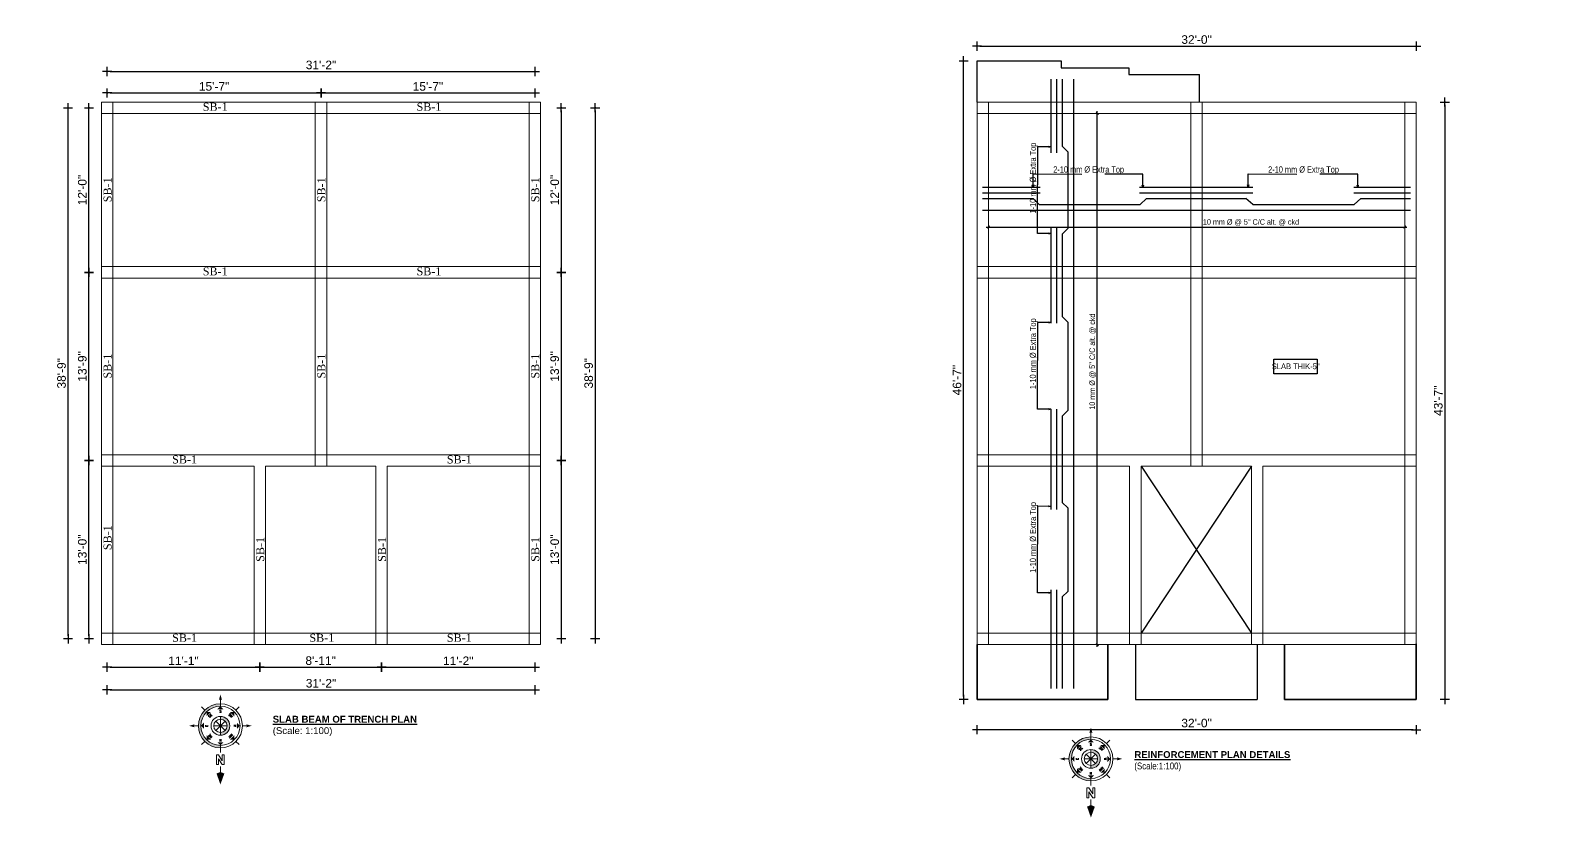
# Model space of a CAD drawing. Header units: inches. Extents: x -4010 to 92088, y -38563 to -1318.
# Drawn here: x 86336 to 87667, y -33556 to -32867 of the extents above; entities that cross this region are included whole.
import ezdxf
from ezdxf.enums import TextEntityAlignment as Align

# ---------------------------------------------------------------- set-up
doc = ezdxf.new("R2010")
doc.units = ezdxf.units.IN
doc.header["$MEASUREMENT"] = 0
doc.header["$PDMODE"] = 99
for name, color, linetype in [('CAPTION', 7, 'Continuous'), ('Rod', 1, 'Continuous'), ('TEX', 7, 'Continuous'), ('wall', 3, 'Continuous')]:
    doc.layers.add(name, color=color, linetype=linetype)
for name, color, linetype, lineweight in [('DIM', 7, 'Continuous', 15), ('R0D', 1, 'Continuous', 35), ('Slab Line', 5, 'Continuous', 30), ('VER', 2, 'Continuous', 20), ('WIN.', 4, 'Continuous', 13)]:
    doc.layers.add(name, color=color, linetype=linetype, lineweight=lineweight)
doc.styles.add('ARIAL', font='arial.ttf')
doc.styles.add('CAPTION', font='GOTHIC.TTF', dxfattribs={"height": 100})
doc.styles.add('ROMANS', font='romans')
doc.styles.get("Standard").update_dxf_attribs({"font": 'ARIALN.TTF'})
doc.dimstyles.new('3-8', dxfattribs={"dimscale": 1.25, "dimtxt": 6, "dimasz": 2, "dimexe": 0.18, "dimexo": 6, "dimgap": 0, "dimtad": 0, "dimdec": 0, "dimzin": 3, "dimdsep": 46, "dimlunit": 3, "dimtxsty": 'ARIAL', "dimblk": 'DD', "dimcen": 1, "dimse1": 1, "dimse2": 1, "dimclrd": 256, "dimclrt": 256, "dimadec": 0, "dimazin": 0, "dimtfac": 0.5, "dimtdec": 0, "dimtmove": 2, "dimatfit": 0, "dimfxl": 0.18, "dimtvp": 0.75, "dimfrac": 1, "dimtolj": 1, "dimtzin": 0, "dimarcsym": 0})
doc.dimstyles.new('_30', dxfattribs={"dimscale": 0.4, "dimtxt": 7, "dimasz": 5, "dimexe": 6, "dimexo": 2, "dimgap": 2, "dimtad": 1, "dimdec": 0, "dimzin": 3, "dimdsep": 46, "dimlunit": 3, "dimtxsty": 'Standard', "dimblk": 'OBLIQUE', "dimcen": 0, "dimdle": 5, "dimclrt": 7, "dimazin": 0, "dimtfac": 0.0375, "dimtdec": 0, "dimtofl": 0, "dimtmove": 0, "dimatfit": 3, "dimldrblk": 'OPEN30', "dimfxl": 6, "dimtvp": 0.8, "dimtolj": 1, "dimtzin": 0, "dimlwe": -1, "dimarcsym": 0})

# ---------------------------------------------------------------- blocks, each defined once
blk = doc.blocks.new('DD')
for p, q in [((-1.6, 0), (1.6, 0)), ((0, 1.6), (0, -1.6))]:
    blk.add_line(p, q)
at = {"const_width": 0.3}
blk.add_lwpolyline([(-0.15, 0, 1), (0.15, 0, 1)], format="xyb", close=True, dxfattribs=at)
blk = doc.blocks.new('*D1281')
at = {"layer": 'Defpoints', "color": 0}
for p in [(91569.9, -32871.4), (72377.3, -33015.4), (91610.9, -33015.4)]:
    blk.add_point(p, dxfattribs=at)
at = {"layer": 'Rod', "lineweight": -2}
blk.add_line((91610.9, -32873.9), (91610.9, -33012.9), dxfattribs=at)
at = {"layer": 'Rod', "lineweight": -2, "xscale": 2.5, "yscale": 2.5, "zscale": 2.5}
for p, rotation in [((91610.9, -32871.4), 90), ((91610.9, -33015.4), 270)]:
    blk.add_blockref('DD', p, dxfattribs=dict(at, rotation=rotation))
at = {"layer": 'Rod', "insert": (91605.1, -32943.4), "char_height": 7.5, "attachment_point": 5, "rotation": 90, "style": 'ARIAL'}
blk.add_mtext('\\A1;12\'-0"', dxfattribs=at)
blk = doc.blocks.new('_Oblique')
at = {"color": 0, "linetype": 'ByBlock', "lineweight": -2}
blk.add_line((-0.5, -0.5), (0.5, 0.5), dxfattribs=at)
blk = doc.blocks.new('_Open30')
at = {"color": 0, "linetype": 'ByBlock', "lineweight": -2}
for p, q in [((-1, 0.27), (0, 0)), ((0, 0), (-1, -0.27)), ((0, 0), (-1, 0))]:
    blk.add_line(p, q, dxfattribs=at)
blk = doc.blocks.new('*D1217')
at = {"layer": 'Defpoints', "color": 0}
for p in [(87262.8, -32940), (87269.5, -32940), (87257.2, -33404.6)]:
    blk.add_point(p, dxfattribs=at)
at = {"layer": 'DIM', "color": 0}
for p, q in [((87263.6, -32940), (87271.9, -32940)), ((87258, -33404.6), (87271.9, -33404.6))]:
    blk.add_line(p, q, dxfattribs=at)
at = {"layer": 'DIM', "color": 0, "lineweight": -2}
blk.add_line((87269.5, -33406.6), (87269.5, -32938), dxfattribs=at)
at = {"layer": 'DIM', "color": 0, "lineweight": -2, "xscale": 2, "yscale": 2, "zscale": 2}
for p, rotation in [((87269.5, -32940), 90), ((87269.5, -33404.6), 270)]:
    blk.add_blockref('_Oblique', p, dxfattribs=dict(at, rotation=rotation))
at = {"layer": 'DIM', "color": 7, "insert": (87265.5, -33157.1), "char_height": 2.8, "attachment_point": 5, "rotation": 90}
blk.add_mtext("\\A1;{\\H1.714x;10 mm %%C @ 5'' C/C alt. @ ckd}", dxfattribs=at)
blk = doc.blocks.new('*D1218')
at = {"layer": 'Defpoints', "color": 0}
for p in [(87174.3, -33031.2), (87538.3, -33031.5), (87538.3, -33039.4)]:
    blk.add_point(p, dxfattribs=at)
at = {"layer": 'DIM', "color": 0, "lineweight": -2}
blk.add_line((87172.3, -33039.4), (87540.3, -33039.4), dxfattribs=at)
at = {"layer": 'DIM', "color": 0}
for p, q in [((87174.3, -33032), (87174.3, -33041.8)), ((87538.3, -33032.3), (87538.3, -33041.8))]:
    blk.add_line(p, q, dxfattribs=at)
at = {"layer": 'DIM', "color": 0, "lineweight": -2, "xscale": 2, "yscale": 2, "zscale": 2, "rotation": 180}
blk.add_blockref('_Oblique', (87174.3, -33039.4), dxfattribs=at)
at = {"layer": 'DIM', "color": 0, "lineweight": -2, "xscale": 2, "yscale": 2, "zscale": 2}
blk.add_blockref('_Oblique', (87538.3, -33039.4), dxfattribs=at)
at = {"layer": 'DIM', "color": 7, "insert": (87403.9, -33035.4), "char_height": 2.8, "attachment_point": 5}
blk.add_mtext("\\A1;{\\H1.714x;10 mm %%C @ 5'' C/C alt. @ ckd}", dxfattribs=at)
blk = doc.blocks.new('*D1226')
at = {"layer": 'Defpoints', "color": 0}
for p in [(86403.6, -33373.6), (86537, -33373.6), (86537, -33424.4)]:
    blk.add_point(p, dxfattribs=at)
at = {"layer": 'Rod', "lineweight": -2}
blk.add_line((86406.1, -33424.4), (86534.5, -33424.4), dxfattribs=at)
at = {"layer": 'Rod', "lineweight": -2, "xscale": 2.5, "yscale": 2.5, "zscale": 2.5, "rotation": 180}
blk.add_blockref('DD', (86403.6, -33424.4), dxfattribs=at)
at = {"layer": 'Rod', "lineweight": -2, "xscale": 2.5, "yscale": 2.5, "zscale": 2.5}
blk.add_blockref('DD', (86537, -33424.4), dxfattribs=at)
at = {"layer": 'Rod', "insert": (86470.3, -33418.8), "char_height": 7.5, "attachment_point": 5, "style": 'ARIAL'}
blk.add_mtext('\\A1;11\'-1"', dxfattribs=at)
blk = doc.blocks.new('*D1227')
at = {"layer": 'Defpoints', "color": 0}
for p in [(86537, -33373.6), (86643.6, -33373.6), (86643.6, -33424.4)]:
    blk.add_point(p, dxfattribs=at)
at = {"layer": 'Rod', "lineweight": -2}
blk.add_line((86539.5, -33424.4), (86641.1, -33424.4), dxfattribs=at)
at = {"layer": 'Rod', "lineweight": -2, "xscale": 2.5, "yscale": 2.5, "zscale": 2.5, "rotation": 180}
blk.add_blockref('DD', (86537, -33424.4), dxfattribs=at)
at = {"layer": 'Rod', "lineweight": -2, "xscale": 2.5, "yscale": 2.5, "zscale": 2.5}
blk.add_blockref('DD', (86643.6, -33424.4), dxfattribs=at)
at = {"layer": 'Rod', "insert": (86590.3, -33418.7), "char_height": 7.5, "attachment_point": 5, "style": 'ARIAL'}
blk.add_mtext('\\A1;8\'-11"', dxfattribs=at)
blk = doc.blocks.new('*D1228')
at = {"layer": 'Defpoints', "color": 0}
for p in [(86643.6, -33373.6), (86777.6, -33373.6), (86777.6, -33424.4)]:
    blk.add_point(p, dxfattribs=at)
at = {"layer": 'Rod', "lineweight": -2}
blk.add_line((86646.1, -33424.4), (86775.1, -33424.4), dxfattribs=at)
at = {"layer": 'Rod', "lineweight": -2, "xscale": 2.5, "yscale": 2.5, "zscale": 2.5, "rotation": 180}
blk.add_blockref('DD', (86643.6, -33424.4), dxfattribs=at)
at = {"layer": 'Rod', "lineweight": -2, "xscale": 2.5, "yscale": 2.5, "zscale": 2.5}
blk.add_blockref('DD', (86777.6, -33424.4), dxfattribs=at)
at = {"layer": 'Rod', "insert": (86710.6, -33418.8), "char_height": 7.5, "attachment_point": 5, "style": 'ARIAL'}
blk.add_mtext('\\A1;11\'-2"', dxfattribs=at)
blk = doc.blocks.new('*D1229')
at = {"layer": 'Defpoints', "color": 0}
for p in [(86403.6, -33373.6), (86777.6, -33373.6), (86777.6, -33444.2)]:
    blk.add_point(p, dxfattribs=at)
at = {"layer": 'Rod', "lineweight": -2}
blk.add_line((86406.1, -33444.2), (86775.1, -33444.2), dxfattribs=at)
at = {"layer": 'Rod', "lineweight": -2, "xscale": 2.5, "yscale": 2.5, "zscale": 2.5, "rotation": 180}
blk.add_blockref('DD', (86403.6, -33444.2), dxfattribs=at)
at = {"layer": 'Rod', "lineweight": -2, "xscale": 2.5, "yscale": 2.5, "zscale": 2.5}
blk.add_blockref('DD', (86777.6, -33444.2), dxfattribs=at)
at = {"layer": 'Rod', "insert": (86590.6, -33438.5), "char_height": 7.5, "attachment_point": 5, "style": 'ARIAL'}
blk.add_mtext('\\A1;31\'-2"', dxfattribs=at)
blk = doc.blocks.new('*D1234')
at = {"layer": 'Defpoints', "color": 0}
for p in [(86751.6, -32935), (86751.6, -33079), (86800.7, -33079)]:
    blk.add_point(p, dxfattribs=at)
at = {"layer": 'Rod', "lineweight": -2}
blk.add_line((86800.7, -32937.5), (86800.7, -33076.5), dxfattribs=at)
at = {"layer": 'Rod', "lineweight": -2, "xscale": 2.5, "yscale": 2.5, "zscale": 2.5}
for p, rotation in [((86800.7, -32935), 90), ((86800.7, -33079), 270)]:
    blk.add_blockref('DD', p, dxfattribs=dict(at, rotation=rotation))
at = {"layer": 'Rod', "insert": (86795, -33007), "char_height": 7.5, "attachment_point": 5, "rotation": 90, "style": 'ARIAL'}
blk.add_mtext('\\A1;12\'-0"', dxfattribs=at)
blk = doc.blocks.new('*D1235')
at = {"layer": 'Defpoints', "color": 0}
for p in [(86751.6, -33079), (86751.6, -33243.6), (86800.7, -33243.6)]:
    blk.add_point(p, dxfattribs=at)
at = {"layer": 'Rod', "lineweight": -2}
blk.add_line((86800.7, -33081.5), (86800.7, -33241.1), dxfattribs=at)
at = {"layer": 'Rod', "lineweight": -2, "xscale": 2.5, "yscale": 2.5, "zscale": 2.5}
for p, rotation in [((86800.7, -33079), 90), ((86800.7, -33243.6), 270)]:
    blk.add_blockref('DD', p, dxfattribs=dict(at, rotation=rotation))
at = {"layer": 'Rod', "insert": (86795, -33161.3), "char_height": 7.5, "attachment_point": 5, "rotation": 90, "style": 'ARIAL'}
blk.add_mtext('\\A1;13\'-9"', dxfattribs=at)
blk = doc.blocks.new('*D1236')
at = {"layer": 'Defpoints', "color": 0}
for p in [(86751.6, -33243.6), (86751.6, -33399.6), (86800.7, -33399.6)]:
    blk.add_point(p, dxfattribs=at)
at = {"layer": 'Rod', "lineweight": -2}
blk.add_line((86800.7, -33246.1), (86800.7, -33397.1), dxfattribs=at)
at = {"layer": 'Rod', "lineweight": -2, "xscale": 2.5, "yscale": 2.5, "zscale": 2.5}
for p, rotation in [((86800.7, -33243.6), 90), ((86800.7, -33399.6), 270)]:
    blk.add_blockref('DD', p, dxfattribs=dict(at, rotation=rotation))
at = {"layer": 'Rod', "insert": (86795, -33321.6), "char_height": 7.5, "attachment_point": 5, "rotation": 90, "style": 'ARIAL'}
blk.add_mtext('\\A1;13\'-0"', dxfattribs=at)
blk = doc.blocks.new('*D1237')
at = {"layer": 'Defpoints', "color": 0}
for p in [(86751.6, -32935), (86751.6, -33399.6), (86830.4, -33399.6)]:
    blk.add_point(p, dxfattribs=at)
at = {"layer": 'Rod', "lineweight": -2}
blk.add_line((86830.4, -32937.5), (86830.4, -33397.1), dxfattribs=at)
at = {"layer": 'Rod', "lineweight": -2, "xscale": 2.5, "yscale": 2.5, "zscale": 2.5}
for p, rotation in [((86830.4, -32935), 90), ((86830.4, -33399.6), 270)]:
    blk.add_blockref('DD', p, dxfattribs=dict(at, rotation=rotation))
at = {"layer": 'Rod', "insert": (86824.7, -33167.3), "char_height": 7.5, "attachment_point": 5, "rotation": 90, "style": 'ARIAL'}
blk.add_mtext('\\A1;38\'-9"', dxfattribs=at)
blk = doc.blocks.new('*D1241')
at = {"layer": 'Defpoints', "color": 0}
for p in [(86590.6, -32922.1), (86403.6, -32961), (86590.6, -32961)]:
    blk.add_point(p, dxfattribs=at)
at = {"layer": 'Rod', "lineweight": -2}
blk.add_line((86406.1, -32922.1), (86588.1, -32922.1), dxfattribs=at)
at = {"layer": 'Rod', "lineweight": -2, "xscale": 2.5, "yscale": 2.5, "zscale": 2.5, "rotation": 180}
blk.add_blockref('DD', (86403.6, -32922.1), dxfattribs=at)
at = {"layer": 'Rod', "lineweight": -2, "xscale": 2.5, "yscale": 2.5, "zscale": 2.5}
blk.add_blockref('DD', (86590.6, -32922.1), dxfattribs=at)
at = {"layer": 'Rod', "insert": (86497.1, -32916.4), "char_height": 7.5, "attachment_point": 5, "style": 'ARIAL'}
blk.add_mtext('\\A1;15\'-7"', dxfattribs=at)
blk = doc.blocks.new('*D1242')
at = {"layer": 'Defpoints', "color": 0}
for p in [(86777.6, -32922.1), (86590.6, -32961), (86777.6, -32961)]:
    blk.add_point(p, dxfattribs=at)
at = {"layer": 'Rod', "lineweight": -2}
blk.add_line((86593.1, -32922.1), (86775.1, -32922.1), dxfattribs=at)
at = {"layer": 'Rod', "lineweight": -2, "xscale": 2.5, "yscale": 2.5, "zscale": 2.5, "rotation": 180}
blk.add_blockref('DD', (86590.6, -32922.1), dxfattribs=at)
at = {"layer": 'Rod', "lineweight": -2, "xscale": 2.5, "yscale": 2.5, "zscale": 2.5}
blk.add_blockref('DD', (86777.6, -32922.1), dxfattribs=at)
at = {"layer": 'Rod', "insert": (86684.1, -32916.4), "char_height": 7.5, "attachment_point": 5, "style": 'ARIAL'}
blk.add_mtext('\\A1;15\'-7"', dxfattribs=at)
blk = doc.blocks.new('*D1243')
at = {"layer": 'Defpoints', "color": 0}
for p in [(86777.6, -32903.3), (86403.6, -32961), (86777.6, -32961)]:
    blk.add_point(p, dxfattribs=at)
at = {"layer": 'Rod', "lineweight": -2}
blk.add_line((86406.1, -32903.3), (86775.1, -32903.3), dxfattribs=at)
at = {"layer": 'Rod', "lineweight": -2, "xscale": 2.5, "yscale": 2.5, "zscale": 2.5, "rotation": 180}
blk.add_blockref('DD', (86403.6, -32903.3), dxfattribs=at)
at = {"layer": 'Rod', "lineweight": -2, "xscale": 2.5, "yscale": 2.5, "zscale": 2.5}
blk.add_blockref('DD', (86777.6, -32903.3), dxfattribs=at)
at = {"layer": 'Rod', "insert": (86590.6, -32897.6), "char_height": 7.5, "attachment_point": 5, "style": 'ARIAL'}
blk.add_mtext('\\A1;31\'-2"', dxfattribs=at)
blk = doc.blocks.new('*D1248')
at = {"layer": 'Defpoints', "color": 0}
for p in [(86387.7, -33243.6), (86429.6, -33243.6), (86429.6, -33399.6)]:
    blk.add_point(p, dxfattribs=at)
at = {"layer": 'Rod', "lineweight": -2}
blk.add_line((86387.7, -33397.1), (86387.7, -33246.1), dxfattribs=at)
at = {"layer": 'Rod', "lineweight": -2, "xscale": 2.5, "yscale": 2.5, "zscale": 2.5}
for p, rotation in [((86387.7, -33243.6), 90), ((86387.7, -33399.6), 270)]:
    blk.add_blockref('DD', p, dxfattribs=dict(at, rotation=rotation))
at = {"layer": 'Rod', "insert": (86381.9, -33321.6), "char_height": 7.5, "attachment_point": 5, "rotation": 90, "style": 'ARIAL'}
blk.add_mtext('\\A1;13\'-0"', dxfattribs=at)
blk = doc.blocks.new('*D1249')
at = {"layer": 'Defpoints', "color": 0}
for p in [(86387.7, -33079), (86429.6, -33079), (86429.6, -33243.6)]:
    blk.add_point(p, dxfattribs=at)
at = {"layer": 'Rod', "lineweight": -2}
blk.add_line((86387.7, -33241.1), (86387.7, -33081.5), dxfattribs=at)
at = {"layer": 'Rod', "lineweight": -2, "xscale": 2.5, "yscale": 2.5, "zscale": 2.5}
for p, rotation in [((86387.7, -33079), 90), ((86387.7, -33243.6), 270)]:
    blk.add_blockref('DD', p, dxfattribs=dict(at, rotation=rotation))
at = {"layer": 'Rod', "insert": (86381.9, -33161.3), "char_height": 7.5, "attachment_point": 5, "rotation": 90, "style": 'ARIAL'}
blk.add_mtext('\\A1;13\'-9"', dxfattribs=at)
blk = doc.blocks.new('*D1250')
at = {"layer": 'Defpoints', "color": 0}
for p in [(86387.7, -32935), (86429.6, -32935), (86429.6, -33079)]:
    blk.add_point(p, dxfattribs=at)
at = {"layer": 'Rod', "lineweight": -2}
blk.add_line((86387.7, -33076.5), (86387.7, -32937.5), dxfattribs=at)
at = {"layer": 'Rod', "lineweight": -2, "xscale": 2.5, "yscale": 2.5, "zscale": 2.5}
for p, rotation in [((86387.7, -32935), 90), ((86387.7, -33079), 270)]:
    blk.add_blockref('DD', p, dxfattribs=dict(at, rotation=rotation))
at = {"layer": 'Rod', "insert": (86381.9, -33007), "char_height": 7.5, "attachment_point": 5, "rotation": 90, "style": 'ARIAL'}
blk.add_mtext('\\A1;12\'-0"', dxfattribs=at)
blk = doc.blocks.new('*D1251')
at = {"layer": 'Defpoints', "color": 0}
for p in [(86369.4, -32935), (86429.6, -32935), (86429.6, -33399.6)]:
    blk.add_point(p, dxfattribs=at)
at = {"layer": 'Rod', "lineweight": -2}
blk.add_line((86369.4, -33397.1), (86369.4, -32937.5), dxfattribs=at)
at = {"layer": 'Rod', "lineweight": -2, "xscale": 2.5, "yscale": 2.5, "zscale": 2.5}
for p, rotation in [((86369.4, -32935), 90), ((86369.4, -33399.6), 270)]:
    blk.add_blockref('DD', p, dxfattribs=dict(at, rotation=rotation))
at = {"layer": 'Rod', "insert": (86363.7, -33167.3), "char_height": 7.5, "attachment_point": 5, "rotation": 90, "style": 'ARIAL'}
blk.add_mtext('\\A1;38\'-9"', dxfattribs=at)
blk = doc.blocks.new('*D1311')
at = {"layer": 'Defpoints', "color": 0}
for p in [(87548.3, -32881.2), (87164.3, -32930), (87548.3, -32930)]:
    blk.add_point(p, dxfattribs=at)
at = {"layer": 'Rod', "lineweight": -2}
blk.add_line((87166.8, -32881.2), (87545.8, -32881.2), dxfattribs=at)
at = {"layer": 'Rod', "lineweight": -2, "xscale": 2.5, "yscale": 2.5, "zscale": 2.5, "rotation": 180}
blk.add_blockref('DD', (87164.3, -32881.2), dxfattribs=at)
at = {"layer": 'Rod', "lineweight": -2, "xscale": 2.5, "yscale": 2.5, "zscale": 2.5}
blk.add_blockref('DD', (87548.3, -32881.2), dxfattribs=at)
at = {"layer": 'Rod', "insert": (87356.3, -32875.4), "char_height": 7.5, "attachment_point": 5, "style": 'ARIAL'}
blk.add_mtext('\\A1;32\'-0"', dxfattribs=at)
blk = doc.blocks.new('*D1312')
at = {"layer": 'Defpoints', "color": 0}
for p in [(87548.3, -32930), (76175.6, -33452.6), (87573.4, -33452.6)]:
    blk.add_point(p, dxfattribs=at)
at = {"layer": 'Rod', "lineweight": -2}
blk.add_line((87573.4, -32932.5), (87573.4, -33450.1), dxfattribs=at)
at = {"layer": 'Rod', "lineweight": -2, "xscale": 2.5, "yscale": 2.5, "zscale": 2.5}
for p, rotation in [((87573.4, -32930), 90), ((87573.4, -33452.6), 270)]:
    blk.add_blockref('DD', p, dxfattribs=dict(at, rotation=rotation))
at = {"layer": 'Rod', "insert": (87567.7, -33191.3), "char_height": 7.5, "attachment_point": 5, "rotation": 90, "style": 'ARIAL'}
blk.add_mtext('\\A1;43\'-7"', dxfattribs=at)
blk = doc.blocks.new('*D1313')
at = {"layer": 'Defpoints', "color": 0}
for p in [(87164.3, -33452.6), (87548.3, -33452.6), (87164.3, -33479.1)]:
    blk.add_point(p, dxfattribs=at)
at = {"layer": 'Rod', "lineweight": -2}
blk.add_line((87545.8, -33479.1), (87166.8, -33479.1), dxfattribs=at)
at = {"layer": 'Rod', "lineweight": -2, "xscale": 2.5, "yscale": 2.5, "zscale": 2.5, "rotation": 180}
blk.add_blockref('DD', (87164.3, -33479.1), dxfattribs=at)
at = {"layer": 'Rod', "lineweight": -2, "xscale": 2.5, "yscale": 2.5, "zscale": 2.5}
blk.add_blockref('DD', (87548.3, -33479.1), dxfattribs=at)
at = {"layer": 'Rod', "insert": (87356.3, -33473.3), "char_height": 7.5, "attachment_point": 5, "style": 'ARIAL'}
blk.add_mtext('\\A1;32\'-0"', dxfattribs=at)
blk = doc.blocks.new('*D1314')
at = {"layer": 'Defpoints', "color": 0}
for p in [(87152.6, -32894), (87164.3, -32894), (87164.3, -33452.6)]:
    blk.add_point(p, dxfattribs=at)
at = {"layer": 'Rod', "lineweight": -2}
blk.add_line((87152.6, -33450.1), (87152.6, -32896.5), dxfattribs=at)
at = {"layer": 'Rod', "lineweight": -2, "xscale": 2.5, "yscale": 2.5, "zscale": 2.5}
for p, rotation in [((87152.6, -32894), 90), ((87152.6, -33452.6), 270)]:
    blk.add_blockref('DD', p, dxfattribs=dict(at, rotation=rotation))
at = {"layer": 'Rod', "insert": (87146.8, -33173.3), "char_height": 7.5, "attachment_point": 5, "rotation": 90, "style": 'ARIAL'}
blk.add_mtext('\\A1;46\'-7"', dxfattribs=at)
blk = doc.blocks.new('Anno_North_J_Metric')
at = {"linetype": 'ByBlock', "lineweight": -2}
h = blk.add_hatch(color=0, dxfattribs=at)
h.paths.add_polyline_path([(-4.17, 0), (-4.68, 0, 1), (4.68, 0), (4.17, 0, -1)])
h.paths.add_polyline_path([(1.41, 0), (2, 0, 1), (-2, 0), (-1.41, 0, -1)])
at = {"color": 0, "linetype": 'ByBlock', "lineweight": -2}
for p, q in [((-3.31, 3.31), (-4.01, 4.01)), ((0, 4.68), (0, 5.67)), ((3.31, 3.31), (4.01, 4.01)), ((-4.68, 0), (-5.67, 0)), ((-4.68, 0), (-4.17, 0)), ((-1.41, 0), (-2, 0)), ((-1.41, 0), (1.41, 0)), ((1.41, 0), (-1.41, 0)), ((-1, 1), (1, -1)), ((-1, -1), (1, 1)), ((1, -1), (-1, 1)), ((1, 1), (-1, -1)), ((0, 1.41), (0, -1.41)), ((0, -1.41), (0, 1.41)), ((1.41, 0), (2, 0)), ((4.68, 0), (4.17, 0)), ((4.68, 0), (5.67, 0)), ((6.17, 0.4), (6.17, 0.82)), ((6.17, 0.82), (8.27, 0.82)), ((7.43, 0.4), (6.17, 0.4)), ((6.17, -0.44), (7.43, 0.4)), ((8.27, 0.4), (7.01, -0.44)), ((8.27, 0.82), (8.27, 0.4)), ((8.67, 0), (9.83, 0)), ((6.17, -0.86), (6.17, -0.44)), ((8.27, -0.86), (6.17, -0.86)), ((7.01, -0.44), (8.27, -0.44)), ((8.27, -0.44), (8.27, -0.86)), ((-3.31, -3.31), (-4.01, -4.01)), ((0, -4.68), (0, -5.67)), ((3.31, -3.31), (4.01, -4.01))]:
    blk.add_line(p, q, dxfattribs=at)
for radius in [4.68, 4.17, 2, 1.41]:
    blk.add_circle((0, 0), radius, dxfattribs=at)
for points in [[(-0.33, 5.5), (0, 5.67), (0, 6.67)], [(0, 6.67), (0.33, 5.5), (0, 5.67)], [(0, 4.17), (0.67, 3.5), (-0.67, 3.5)], [(-6.67, 0), (-5.5, 0.33), (-5.67, 0)], [(-5.5, -0.33), (-5.67, 0), (-6.67, 0)], [(-4.17, 0), (-3.5, 0.67), (-3.5, -0.67)], [(-2.95, 2.95), (-2, 2.95), (-2.95, 2)], [(2.95, 2.95), (2.95, 2), (2, 2.95)], [(4.17, 0), (3.5, -0.67), (3.5, 0.67)], [(12.5, 0), (10.17, 0.83), (9.83, 0)], [(9.83, 0), (10.17, -0.83), (12.5, 0)], [(-2.95, -2.95), (-2.95, -2), (-2, -2.95)], [(2.95, -2.95), (2, -2.95), (2.95, -2)], [(0, -4.17), (-0.67, -3.5), (0.67, -3.5)], [(0, -6.67), (-0.33, -5.5), (0, -5.67)], [(0.33, -5.5), (0, -5.67), (0, -6.67)]]:
    blk.add_solid(points, dxfattribs=at)
at = {"color": 0, "linetype": 'ByBlock', "lineweight": -2, "style": 'ROMANS'}
blk.add_text('W', height=0.5, dxfattribs=at).set_placement((0, 2.83), align=Align.CENTER)
for s, rotation, p in [('S', 270, (-3.33, 0)), ('SW', 45, (-2, 2)), ('NW', 315, (2, 2)), ('N', 270, (2.83, 0)), ('SE', 135, (-2, -2)), ('E', 180, (0, -2.67)), ('NE', 225, (2, -2))]:
    blk.add_text(s, height=0.5, rotation=rotation, dxfattribs=at).set_placement(p, align=Align.CENTER)

msp = doc.modelspace()

# ---------------------------------------------------------------- linework, layer by layer
at = {"layer": 'R0D'}
for p, q in [((87164.278, -33404.564), (87164.278, -33452.564)), ((87278.778, -33452.564), (87278.778, -33404.564)), ((87433.278, -33404.564), (87433.278, -33452.564)), ((87548.278, -33452.564), (87548.278, -33403.829)), ((87164.278, -33452.564), (87278.778, -33452.564)), ((87433.278, -33452.564), (87548.278, -33452.564))]:
    msp.add_line(p, q, dxfattribs=at)
at = {"layer": 'Rod'}
for p, q in [((87164.278, -32930.031), (87164.278, -32894.031)), ((87164.278, -32894.031), (87237.762, -32894.031)), ((87237.762, -32894.031), (87237.762, -32900.031)), ((87228.706, -32910.147), (87228.706, -32974.584)), ((87233.706, -32910.147), (87233.706, -32974.584)), ((87237.762, -32900.031), (87296.99, -32900.031)), ((87238.706, -32910.147), (87238.706, -32968.584)), ((87248.706, -32910.147), (87248.706, -33442.897)), ((87296.99, -32900.031), (87296.99, -32906.031)), ((87296.99, -32906.031), (87358.778, -32906.031)), ((87358.778, -32930.031), (87358.778, -32906.031)), ((87358.778, -32930.031), (87358.778, -32906.031)), ((87243.706, -32973.522), (87238.706, -32968.584)), ((87243.706, -32973.522), (87243.706, -33040.504)), ((87169.188, -33004.511), (87219.489, -33004.511)), ((87169.188, -33009.511), (87219.489, -33009.511)), ((87169.188, -33014.511), (87213.489, -33014.511)), ((87218.528, -33019.511), (87213.489, -33014.511)), ((87306.396, -33004.511), (87405.457, -33004.511)), ((87306.396, -33009.511), (87405.457, -33009.511)), ((87307.028, -33019.511), (87312.396, -33014.511)), ((87312.396, -33014.511), (87399.457, -33014.511)), ((87405.528, -33019.511), (87399.457, -33014.511)), ((87493.865, -33004.511), (87543.425, -33004.511)), ((87493.865, -33009.511), (87543.425, -33009.511)), ((87494.028, -33019.511), (87499.865, -33014.511)), ((87499.865, -33014.511), (87543.425, -33014.511)), ((87169.188, -33024.511), (87543.425, -33024.511)), ((87218.528, -33019.511), (87307.028, -33019.511)), ((87405.528, -33019.511), (87494.028, -33019.511)), ((87228.706, -33039.732), (87228.706, -33123.501)), ((87233.706, -33039.732), (87233.706, -33123.501)), ((87243.706, -33040.504), (87238.706, -33045.732)), ((87238.706, -33045.732), (87238.706, -33117.501)), ((87243.706, -33122.638), (87238.706, -33117.501)), ((87243.706, -33122.638), (87243.706, -33199.922)), ((87228.706, -33198.711), (87228.706, -33286.338)), ((87233.706, -33198.711), (87233.706, -33286.338)), ((87243.706, -33199.922), (87238.706, -33204.711)), ((87238.706, -33204.711), (87238.706, -33280.338)), ((87404.278, -33248.564), (87307.771, -33394.564)), ((87307.771, -33248.564), (87404.278, -33394.564)), ((87243.706, -33285.064), (87238.706, -33280.338)), ((87243.706, -33285.064), (87243.706, -33358.064)), ((87228.706, -33356.844), (87228.706, -33442.897)), ((87233.706, -33356.844), (87233.706, -33442.897)), ((87243.706, -33358.064), (87238.706, -33362.844)), ((87238.706, -33362.844), (87238.706, -33442.897))]:
    msp.add_line(p, q, dxfattribs=at)
at = {"layer": 'Slab Line'}
msp.add_lwpolyline([(87423.776, -33154.979), (87461.831, -33154.979), (87461.831, -33167.75), (87423.776, -33167.75)], close=True, dxfattribs=at)
at = {"layer": 'VER'}
for points in [[(86398.554, -32930.031), (86408.554, -32930.031), (86408.554, -32940.031), (86398.554, -32940.031)], [(86585.554, -32930.031), (86595.554, -32930.031), (86595.554, -32940.031), (86585.554, -32940.031)], [(86772.554, -32930.031), (86782.554, -32930.031), (86782.554, -32940.031), (86772.554, -32940.031)], [(87164.278, -32930.031), (87174.278, -32930.031), (87174.278, -32940.031), (87164.278, -32940.031)], [(87351.278, -32930.031), (87361.278, -32930.031), (87361.278, -32940.031), (87351.278, -32940.031)], [(87538.278, -32930.031), (87548.278, -32930.031), (87548.278, -32940.031), (87538.278, -32940.031)], [(86398.554, -33073.995), (86408.554, -33073.995), (86408.554, -33083.995), (86398.554, -33083.995)], [(86585.554, -33073.995), (86595.554, -33073.995), (86595.554, -33083.995), (86585.554, -33083.995)], [(86772.554, -33073.995), (86782.554, -33073.995), (86782.554, -33083.995), (86772.554, -33083.995)], [(87164.278, -33073.995), (87174.278, -33073.995), (87174.278, -33083.995), (87164.278, -33083.995)], [(87351.278, -33073.995), (87361.278, -33073.995), (87361.278, -33083.995), (87351.278, -33083.995)], [(87538.278, -33073.995), (87548.278, -33073.995), (87548.278, -33083.995), (87538.278, -33083.995)], [(86398.554, -33238.564), (86408.554, -33238.564), (86408.554, -33248.564), (86398.554, -33248.564)], [(86585.554, -33238.564), (86595.554, -33238.564), (86595.554, -33248.564), (86585.554, -33248.564)], [(86772.554, -33238.564), (86782.554, -33238.564), (86782.554, -33248.564), (86772.554, -33248.564)], [(87164.278, -33238.564), (87174.278, -33238.564), (87174.278, -33248.564), (87164.278, -33248.564)], [(87351.278, -33238.564), (87361.278, -33238.564), (87361.278, -33248.564), (87351.278, -33248.564)], [(87538.278, -33238.564), (87548.278, -33238.564), (87548.278, -33248.564), (87538.278, -33248.564)], [(86398.554, -33394.564), (86408.554, -33394.564), (86408.554, -33404.564), (86398.554, -33404.564)], [(86532.047, -33394.564), (86542.047, -33394.564), (86542.047, -33404.564), (86532.047, -33404.564)], [(86638.554, -33394.564), (86648.554, -33394.564), (86648.554, -33404.564), (86638.554, -33404.564)], [(86772.554, -33394.564), (86782.554, -33394.564), (86782.554, -33404.564), (86772.554, -33404.564)], [(87164.278, -33394.564), (87174.278, -33394.564), (87174.278, -33404.564), (87164.278, -33404.564)], [(87297.771, -33394.564), (87307.771, -33394.564), (87307.771, -33404.564), (87297.771, -33404.564)], [(87404.278, -33394.564), (87414.278, -33394.564), (87414.278, -33404.564), (87404.278, -33404.564)], [(87538.278, -33394.564), (87548.278, -33394.564), (87548.278, -33404.564), (87538.278, -33404.564)]]:
    msp.add_lwpolyline(points, close=True, dxfattribs=at)
at = {"layer": 'wall'}
for p, q in [((87302.778, -33404.564), (87302.778, -33452.564)), ((87409.278, -33404.564), (87409.278, -33452.564)), ((87164.278, -33452.564), (87278.778, -33452.564)), ((87164.278, -33452.564), (87278.778, -33452.564)), ((87302.778, -33452.564), (87409.278, -33452.564))]:
    msp.add_line(p, q, dxfattribs=at)
at = {"layer": 'WIN.'}
for p, q in [((87164.278, -32906.031), (87164.278, -32930.031)), ((86408.554, -32930.031), (86585.554, -32930.031)), ((86595.554, -32930.031), (86772.554, -32930.031)), ((87174.278, -32930.031), (87351.278, -32930.031)), ((87361.278, -32930.031), (87538.278, -32930.031)), ((86398.554, -33073.995), (86398.554, -32940.031)), ((86408.554, -32940.031), (86585.554, -32940.031)), ((86408.554, -33073.995), (86408.554, -32940.031)), ((86585.554, -32940.031), (86585.554, -33073.995)), ((86595.554, -32940.031), (86772.554, -32940.031)), ((86595.554, -32940.031), (86595.554, -33073.995)), ((86772.554, -32940.031), (86772.554, -33073.995)), ((86782.554, -32940.031), (86782.554, -33073.995)), ((87164.278, -33073.995), (87164.278, -32940.031)), ((87174.278, -32940.031), (87351.278, -32940.031)), ((87174.278, -33073.995), (87174.278, -32940.031)), ((87351.278, -32940.031), (87351.278, -33073.995)), ((87361.278, -32940.031), (87538.278, -32940.031)), ((87361.278, -32940.031), (87361.278, -33073.995)), ((87538.278, -32940.031), (87538.278, -33073.995)), ((87548.278, -32940.031), (87548.278, -33073.995)), ((86408.554, -33073.995), (86585.554, -33073.995)), ((86595.554, -33073.995), (86772.554, -33073.995)), ((87174.278, -33073.995), (87351.278, -33073.995)), ((87361.278, -33073.995), (87538.278, -33073.995)), ((86398.554, -33238.564), (86398.554, -33083.995)), ((86408.554, -33238.564), (86408.554, -33083.995)), ((86408.554, -33083.995), (86585.554, -33083.995)), ((86585.554, -33083.995), (86585.554, -33238.564)), ((86595.554, -33083.995), (86595.554, -33238.564)), ((86595.554, -33083.995), (86772.554, -33083.995)), ((86772.554, -33083.995), (86772.554, -33238.564)), ((86782.554, -33083.995), (86782.554, -33238.564)), ((87164.278, -33238.564), (87164.278, -33083.995)), ((87174.278, -33238.564), (87174.278, -33083.995)), ((87174.278, -33083.995), (87351.278, -33083.995)), ((87351.278, -33083.995), (87351.278, -33238.564)), ((87361.278, -33083.995), (87361.278, -33238.564)), ((87361.278, -33083.995), (87538.278, -33083.995)), ((87538.278, -33083.995), (87538.278, -33238.564)), ((87548.278, -33083.995), (87548.278, -33238.564)), ((86408.554, -33238.564), (86585.554, -33238.564)), ((86595.554, -33238.564), (86772.554, -33238.564)), ((87174.278, -33238.564), (87351.278, -33238.564)), ((87361.278, -33238.564), (87538.278, -33238.564)), ((86398.554, -33394.564), (86398.554, -33248.564)), ((86408.554, -33394.564), (86408.554, -33248.564)), ((86408.554, -33248.564), (86532.047, -33248.564)), ((86532.047, -33394.564), (86532.047, -33248.564)), ((86542.047, -33248.564), (86585.554, -33248.564)), ((86542.047, -33394.564), (86542.047, -33248.564)), ((86595.554, -33248.564), (86638.554, -33248.564)), ((86638.554, -33394.564), (86638.554, -33248.564)), ((86648.554, -33248.564), (86772.554, -33248.564)), ((86648.554, -33394.564), (86648.554, -33248.564)), ((86772.554, -33248.564), (86772.554, -33394.564)), ((86782.554, -33248.564), (86782.554, -33394.564)), ((87164.278, -33394.564), (87164.278, -33248.564)), ((87174.278, -33394.564), (87174.278, -33248.564)), ((87174.278, -33248.564), (87297.771, -33248.564)), ((87297.771, -33394.564), (87297.771, -33248.564)), ((87307.771, -33248.564), (87351.278, -33248.564)), ((87307.771, -33394.564), (87307.771, -33248.564)), ((87361.278, -33248.564), (87404.278, -33248.564)), ((87404.278, -33394.564), (87404.278, -33248.564)), ((87414.278, -33248.564), (87538.278, -33248.564)), ((87414.278, -33394.564), (87414.278, -33248.564)), ((87538.278, -33248.564), (87538.278, -33394.564)), ((87548.278, -33248.564), (87548.278, -33394.564)), ((86532.047, -33394.564), (86408.554, -33394.564)), ((86638.554, -33394.564), (86542.047, -33394.564)), ((86772.554, -33394.564), (86648.554, -33394.564)), ((87297.771, -33394.564), (87174.278, -33394.564)), ((87404.278, -33394.564), (87307.771, -33394.564)), ((87538.278, -33394.564), (87414.278, -33394.564)), ((86532.047, -33404.564), (86408.554, -33404.564)), ((86638.554, -33404.564), (86542.047, -33404.564)), ((86772.554, -33404.564), (86648.554, -33404.564)), ((87297.771, -33404.564), (87174.278, -33404.564)), ((87404.278, -33404.564), (87307.771, -33404.564)), ((87538.278, -33404.564), (87414.278, -33404.564))]:
    msp.add_line(p, q, dxfattribs=at)

# ---------------------------------------------------------------- block references
at = {"layer": 'DIM', "ltscale": 500000, "xscale": 4.107415312464582, "yscale": 4.107415312464582, "zscale": 4.107415327752908, "rotation": 270}
for p in [(86502.642, -33475.668), (87263.907, -33504.607)]:
    msp.add_blockref('Anno_North_J_Metric', p, dxfattribs=at)

# ---------------------------------------------------------------- texts
at = {"layer": 'CAPTION', "ltscale": 2, "char_height": 5.4, "attachment_point": 1, "rotation": 90}
for insert in [(87210.476, -33027.468), (87210.476, -33181.149), (87210.476, -33341.85)]:
    msp.add_mtext('1-10 mm %%C Extra Top', dxfattribs=dict(at, insert=insert))
at = {"layer": 'CAPTION', "ltscale": 2, "char_height": 5.4, "attachment_point": 1}
for insert in [(87230.978, -32986.281), (87418.902, -32986.281)]:
    msp.add_mtext('2-10 mm %%C Extra Top', dxfattribs=dict(at, insert=insert))
at = {"layer": 'TEX', "char_height": 7, "attachment_point": 3, "style": 'CAPTION'}
for insert in [(86508.922, -32930.648), (86695.922, -32930.648), (86508.922, -33074.613), (86695.922, -33074.613), (86482.168, -33239.181), (86722.422, -33239.181), (86482.168, -33395.181), (86602.168, -33395.181), (86722.422, -33395.181)]:
    msp.add_mtext('{\\fTimes New Roman|b0|i0|c0|p18;SB-1}', dxfattribs=dict(at, insert=insert))
at = {"layer": 'TEX', "char_height": 7, "attachment_point": 3, "rotation": 90, "style": 'CAPTION'}
for insert in [(86400.431, -32995.919), (86587.431, -32995.919), (86774.431, -32995.919), (86400.431, -33150.185), (86587.431, -33150.185), (86774.431, -33150.185), (86400.431, -33300.221), (86533.924, -33310.469), (86640.431, -33310.469), (86774.431, -33310.469)]:
    msp.add_mtext('{\\fTimes New Roman|b0|i0|c0|p18;SB-1}', dxfattribs=dict(at, insert=insert))
at = {"layer": 'TEX', "linetype": 'ByBlock', "insert": (87443.048, -33163.749), "char_height": 5, "width": 75.17356, "attachment_point": 8}
msp.add_mtext("SLAB THIK-5''", dxfattribs=at)
at = {"layer": 'wall', "color": 7, "lineweight": 25, "char_height": 6, "attachment_point": 4}
for s, insert, width in [('{\\fArial Rounded MT Bold|b0|i0|c0|p34;\\L\\C0;SLAB BEAM OF TRENCH PLAN\\P\\fArial|b0|i0|c0|p34;\\l(Scale: 1:100)}', (86548.386, -33475.79), 284.59546), ('{\\fArial Rounded MT Bold|b0|i0|c0|p34;\\LREINFORCEMENT PLAN DETAILS\\P}(Scale:1:100)', (87301.885, -33506.705), 253.13687)]:
    msp.add_mtext(s, dxfattribs=dict(at, insert=insert, width=width))

# ---------------------------------------------------------------- dimensions: what is measured, and where the dimension line sits
at = {"layer": 'DIM'}
dim = msp.add_linear_dim(base=(87269.458, -32940.031), p1=(87257.218, -33404.564), p2=(87262.778, -32940.031), angle=90, text="{\\H1.714x;10 mm %%C @ 5'' C/C alt. @ ckd}", dimstyle='_30', dxfattribs=at)
dim.commit()
dim.dimension.update_dxf_attribs({"geometry": '*D1217', "text_midpoint": (87269.458, -33157.096), "dimtype": 160})
dim = msp.add_linear_dim(base=(87538.278, -33039.359), p1=(87174.278, -33031.154), p2=(87538.278, -33031.544), text="{\\H1.714x;10 mm %%C @ 5'' C/C alt. @ ckd}", dimstyle='_30', dxfattribs=at)
dim.commit()
dim.dimension.update_dxf_attribs({"geometry": '*D1218', "text_midpoint": (87403.872, -33039.359), "dimtype": 160})
at = {"layer": 'Rod'}
for base, p1, p2, picture, middle in [((91610.879, -33015.36), (91569.871, -32871.36), (72377.328, -33015.36), '*D1281', (91605.135, -32943.36)), ((87152.587, -32894.031), (87164.278, -33452.564), (87164.278, -32894.031), '*D1314', (87146.843, -33173.297)), ((87573.442, -33452.564), (87548.278, -32930.031), (76175.595, -33452.564), '*D1312', (87567.694, -33191.297)), ((86369.407, -32935.031), (86429.554, -33399.564), (86429.554, -32935.031), '*D1251', (86363.66, -33167.297)), ((86387.667, -32935.031), (86429.554, -33078.995), (86429.554, -32935.031), '*D1250', (86381.923, -33007.013)), ((86800.727, -33078.995), (86751.554, -32935.031), (86751.554, -33078.995), '*D1234', (86794.983, -33007.013)), ((86830.437, -33399.564), (86751.554, -32935.031), (86751.554, -33399.564), '*D1237', (86824.69, -33167.297)), ((86387.667, -33078.995), (86429.554, -33243.564), (86429.554, -33078.995), '*D1249', (86381.919, -33161.28)), ((86800.727, -33243.564), (86751.554, -33078.995), (86751.554, -33243.564), '*D1235', (86794.979, -33161.28)), ((86387.667, -33243.564), (86429.554, -33399.564), (86429.554, -33243.564), '*D1248', (86381.919, -33321.564)), ((86800.727, -33399.564), (86751.554, -33243.564), (86751.554, -33399.564), '*D1236', (86794.979, -33321.564))]:
    dim = msp.add_linear_dim(base=base, p1=p1, p2=p2, angle=90, dimstyle='3-8', dxfattribs=at)
    dim.commit()
    dim.dimension.update_dxf_attribs({"geometry": picture, "text_midpoint": middle})
for base, p1, p2, picture, middle in [((87548.278, -32881.163), (87164.278, -32930.031), (87548.278, -32930.031), '*D1311', (87356.278, -32875.415)), ((86777.554, -32903.319), (86403.554, -32961.031), (86777.554, -32961.031), '*D1243', (86590.554, -32897.571)), ((86590.554, -32922.136), (86403.554, -32961.031), (86590.554, -32961.031), '*D1241', (86497.054, -32916.392)), ((86777.554, -32922.136), (86590.554, -32961.031), (86777.554, -32961.031), '*D1242', (86684.054, -32916.392)), ((86537.047, -33424.438), (86403.554, -33373.564), (86537.047, -33373.564), '*D1226', (86470.301, -33418.79)), ((86777.554, -33444.214), (86403.554, -33373.564), (86777.554, -33373.564), '*D1229', (86590.554, -33438.466)), ((86643.554, -33424.438), (86537.047, -33373.564), (86643.554, -33373.564), '*D1227', (86590.301, -33418.694)), ((86777.554, -33424.438), (86643.554, -33373.564), (86777.554, -33373.564), '*D1228', (86710.554, -33418.79)), ((87164.278, -33479.056), (87548.278, -33452.564), (87164.278, -33452.564), '*D1313', (87356.278, -33473.309))]:
    dim = msp.add_linear_dim(base=base, p1=p1, p2=p2, dimstyle='3-8', dxfattribs=at)
    dim.commit()
    dim.dimension.update_dxf_attribs({"geometry": picture, "text_midpoint": middle})

# ---------------------------------------------------------------- leaders
at = {"layer": 'DIM'}
for points in [[(87228.824, -32969.301), (87217.276, -32969.212), (87217.276, -33002.361)], [(87213.416, -33004.511), (87213.416, -32992.963), (87256.085, -32993.08)], [(87228.706, -33045.03), (87217.158, -33045.03), (87217.276, -33002.361)], [(87309.261, -33004.66), (87309.35, -32993.112), (87276.201, -32993.112)], [(87401.34, -33004.511), (87401.34, -32992.963), (87444.009, -32993.08)], [(87497.186, -33004.66), (87497.275, -32993.112), (87464.126, -32993.112)], [(87228.824, -33122.982), (87217.276, -33122.893), (87217.276, -33156.042)], [(87228.706, -33198.711), (87217.158, -33198.711), (87217.276, -33156.042)], [(87228.824, -33283.683), (87217.276, -33283.594), (87217.276, -33316.743)], [(87228.706, -33359.412), (87217.158, -33359.412), (87217.276, -33316.743)]]:
    msp.add_leader(points, dimstyle='_30', dxfattribs=at)

doc.saveas('drawing.dxf')
